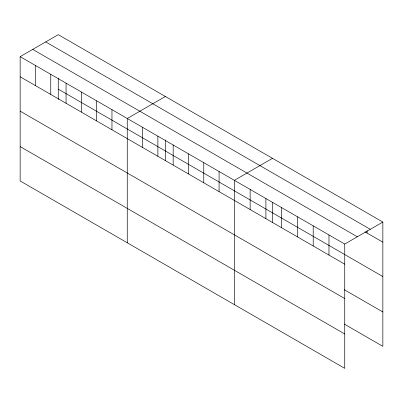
<?xml version="1.0" encoding="UTF-8"?>
<svg xmlns="http://www.w3.org/2000/svg" width="403" height="403" viewBox="0 0 403 403"><rect width="100%" height="100%" fill="white"/><g stroke="black" fill="none" stroke-linecap="round" stroke-linejoin="round"><path stroke-width="0.6" d="M20.15 56.657L344.736 244.057L344.736 368.347L20.15 180.947L20.15 56.657L58.264 34.653L382.85 222.053L382.85 346.343L344.253 324.057M165.376 96.493L127.262 118.497L127.262 242.792M272.488 158.334L234.38 180.337L234.38 304.633M344.736 244.057L382.85 222.053M45.685 41.912L370.271 229.312M364.911 231.811L382.85 242.173M32.729 49.393L357.315 236.793M58.264 89.149L382.85 276.549M20.15 76.777L344.736 264.177M344.253 289.681L382.85 311.967M20.15 111.152L344.736 298.552M20.15 146.571L344.736 333.971M367.083 230.551L367.083 233.07M328.974 234.954L328.974 255.074M313.207 225.851L313.207 245.971M297.439 216.749L297.439 236.868M281.677 207.646L281.677 227.766M272.488 202.397L272.488 222.602M265.909 198.543L265.909 218.663M250.142 189.44L250.142 209.56M219.076 171.507L219.076 191.626M203.772 162.671L203.772 182.791M188.473 153.835L188.473 173.955M173.169 144.999L173.169 165.119M165.376 139.942L165.376 160.762M157.87 136.169L157.87 156.288M142.566 127.333L142.566 147.453M111.963 109.661L111.963 129.781M96.66 100.831L96.66 120.95M81.356 91.995L81.356 112.115M66.057 83.159L66.057 103.279M58.264 78.101L58.264 99.531M50.753 74.323L50.753 94.443M35.454 65.493L35.454 85.612"/></g></svg>
